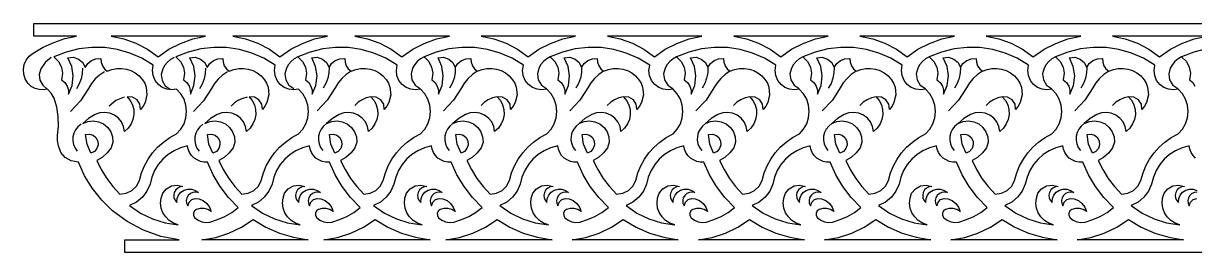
# Model space of a CAD drawing. Extents: x 0.75 to 7.48, y 8.3 to 8.96.
# Drawn here: x 0.745 to 4.077, y 8.305 to 8.958 of the extents above; entities that cross this region are included whole.
import ezdxf

# ---------------------------------------------------------------- set-up
doc = ezdxf.new("R2010")
doc.units = 0
doc.header["$MEASUREMENT"] = 0
doc.layers.get('0').update_dxf_attribs({"linetype": 'CONTINUOUS'})

msp = doc.modelspace()

# ---------------------------------------------------------------- linework, layer by layer
for points in [[(7.4831, 8.305), (1.0332, 8.305), (1.0332, 8.3413), (1.1879, 8.3413), (1.1361, 8.3512), (1.0868, 8.3685), (1.0406, 8.3931), (0.9984, 8.4243), (0.9678, 8.4544), (0.9412, 8.4877), (0.919, 8.5241), (0.9013, 8.563), (0.8812, 8.5659), (0.864, 8.5754), (0.8513, 8.5903), (0.8447, 8.6094), (0.8418, 8.6238), (0.8419, 8.6385), (0.8446, 8.6655), (0.844, 8.6925), (0.84, 8.7192), (0.8328, 8.7453), (0.8243, 8.7588), (0.8136, 8.7705), (0.8017, 8.769), (0.7898, 8.7698), (0.7783, 8.7728), (0.7675, 8.7781), (0.7575, 8.7879), (0.7502, 8.7997), (0.746, 8.8128), (0.7451, 8.8267), (0.7476, 8.8405), (0.7532, 8.8531), (0.7618, 8.864), (0.7729, 8.8727), (0.8015, 8.8898), (0.8317, 8.9037), (0.8632, 8.9143), (0.8957, 8.9215), (0.7743, 8.9215), (0.7743, 8.9578), (7.2242, 8.9578)], [(4.1113, 8.8851), (4.0752, 8.8761), (4.0402, 8.8622), (4.0535, 8.8494), (4.0619, 8.8334), (4.065, 8.8157), (4.0622, 8.7975), (4.0715, 8.7895), (4.078, 8.7794)], [(0.8236, 8.8606), (0.8069, 8.8466), (0.7944, 8.8288), (0.7902, 8.8124), (0.7922, 8.7961), (0.7999, 8.7816), (0.8129, 8.7705)], [(0.9127, 8.8307), (0.9121, 8.8151), (0.9091, 8.7998), (0.9037, 8.7852), (0.896, 8.7716)], [(1.1736, 8.8605), (1.1635, 8.8548), (1.1546, 8.8475), (1.1472, 8.8388), (1.1413, 8.8288), (1.1368, 8.8121), (1.1394, 8.7949), (1.1486, 8.7802), (1.1629, 8.7704)], [(1.2627, 8.8306), (1.2621, 8.8149), (1.2591, 8.7997), (1.2537, 8.7851), (1.246, 8.7715)], [(1.5254, 8.8622), (1.5153, 8.8565), (1.5065, 8.8492), (1.499, 8.8405), (1.4932, 8.8305), (1.4887, 8.8138), (1.4913, 8.7966), (1.5005, 8.7819), (1.5148, 8.7721)], [(1.6145, 8.8322), (1.614, 8.8166), (1.611, 8.8014), (1.6056, 8.7868), (1.5979, 8.7732)], [(1.8847, 8.8622), (1.8746, 8.8565), (1.8657, 8.8492), (1.8583, 8.8405), (1.8524, 8.8305), (1.8479, 8.8138), (1.8505, 8.7966), (1.8597, 8.7819), (1.8741, 8.7721)], [(1.9738, 8.8322), (1.9733, 8.8166), (1.9702, 8.8014), (1.9648, 8.7868), (1.9571, 8.7732)], [(2.2439, 8.8622), (2.2338, 8.8565), (2.225, 8.8492), (2.2175, 8.8405), (2.2117, 8.8305), (2.2072, 8.8138), (2.2098, 8.7966), (2.219, 8.7819), (2.2333, 8.7721)], [(2.3331, 8.8322), (2.3325, 8.8166), (2.3295, 8.8014), (2.3241, 8.7868), (2.3164, 8.7732)], [(2.6032, 8.8622), (2.5931, 8.8565), (2.5842, 8.8492), (2.5768, 8.8405), (2.5709, 8.8305), (2.5664, 8.8138), (2.569, 8.7966), (2.5782, 8.7819), (2.5926, 8.7721)], [(2.6923, 8.8322), (2.6918, 8.8166), (2.6887, 8.8014), (2.6833, 8.7868), (2.6756, 8.7732)], [(2.9625, 8.8622), (2.9524, 8.8565), (2.9435, 8.8492), (2.936, 8.8405), (2.9302, 8.8305), (2.9257, 8.8138), (2.9283, 8.7966), (2.9375, 8.7819), (2.9518, 8.7721)], [(3.0516, 8.8322), (3.051, 8.8166), (3.048, 8.8014), (3.0426, 8.7868), (3.0349, 8.7732)], [(3.3217, 8.8622), (3.3116, 8.8565), (3.3027, 8.8492), (3.2953, 8.8405), (3.2894, 8.8305), (3.2849, 8.8138), (3.2875, 8.7966), (3.2967, 8.7819), (3.3111, 8.7721)], [(3.4108, 8.8322), (3.4103, 8.8166), (3.4072, 8.8014), (3.4018, 8.7868), (3.3941, 8.7732)], [(3.681, 8.8622), (3.6709, 8.8565), (3.662, 8.8492), (3.6545, 8.8405), (3.6487, 8.8305), (3.6442, 8.8138), (3.6468, 8.7966), (3.656, 8.7819), (3.6703, 8.7721)], [(3.7701, 8.8322), (3.7695, 8.8166), (3.7665, 8.8014), (3.7611, 8.7868), (3.7534, 8.7732)], [(4.0402, 8.8622), (4.0301, 8.8565), (4.0212, 8.8492), (4.0138, 8.8405), (4.0079, 8.8305), (4.0034, 8.8138), (4.006, 8.7966), (4.0152, 8.7819), (4.0296, 8.7721)], [(0.9753, 8.8199), (0.9615, 8.8106), (0.9492, 8.7995), (0.9387, 8.7867), (0.9301, 8.7726), (0.9075, 8.7373), (0.8787, 8.7069)], [(1.3253, 8.8198), (1.3115, 8.8105), (1.2993, 8.7994), (1.2887, 8.7866), (1.2801, 8.7725), (1.2575, 8.7372), (1.2287, 8.7068)], [(1.6772, 8.8214), (1.6634, 8.8122), (1.6511, 8.801), (1.6406, 8.7883), (1.6319, 8.7741), (1.6094, 8.7389), (1.5806, 8.7085)], [(2.0364, 8.8214), (2.0226, 8.8122), (2.0104, 8.801), (1.9998, 8.7883), (1.9912, 8.7741), (1.9686, 8.7389), (1.9398, 8.7085)], [(2.3957, 8.8214), (2.3819, 8.8122), (2.3696, 8.801), (2.3591, 8.7883), (2.3504, 8.7741), (2.3279, 8.7389), (2.2991, 8.7085)], [(2.755, 8.8214), (2.7411, 8.8122), (2.7289, 8.801), (2.7183, 8.7883), (2.7097, 8.7741), (2.6871, 8.7389), (2.6583, 8.7085)], [(3.1142, 8.8214), (3.1004, 8.8122), (3.0881, 8.801), (3.0776, 8.7883), (3.069, 8.7741), (3.0464, 8.7389), (3.0176, 8.7085)], [(3.4735, 8.8214), (3.4596, 8.8122), (3.4474, 8.801), (3.4368, 8.7883), (3.4282, 8.7741), (3.4057, 8.7389), (3.3769, 8.7085)], [(3.8327, 8.8214), (3.8189, 8.8122), (3.8066, 8.801), (3.7961, 8.7883), (3.7875, 8.7741), (3.7649, 8.7389), (3.7361, 8.7085)], [(1.0319, 8.7474), (1.0084, 8.738), (0.9889, 8.722)], [(1.3819, 8.7473), (1.3688, 8.7442), (1.3565, 8.7388), (1.3454, 8.7314), (1.3358, 8.722)], [(1.7338, 8.749), (1.7206, 8.7458), (1.7084, 8.7405), (1.6973, 8.7331), (1.6876, 8.7237)], [(2.093, 8.749), (2.0799, 8.7458), (2.0677, 8.7405), (2.0565, 8.7331), (2.0469, 8.7237)], [(2.4523, 8.749), (2.4392, 8.7458), (2.4269, 8.7405), (2.4158, 8.7331), (2.4061, 8.7237)], [(2.8115, 8.749), (2.7984, 8.7458), (2.7862, 8.7405), (2.7751, 8.7331), (2.7654, 8.7237)], [(3.1708, 8.749), (3.1577, 8.7458), (3.1454, 8.7405), (3.1343, 8.7331), (3.1246, 8.7237)], [(3.53, 8.749), (3.5169, 8.7458), (3.5047, 8.7405), (3.4936, 8.7331), (3.4839, 8.7237)], [(3.8893, 8.749), (3.8762, 8.7458), (3.8639, 8.7405), (3.8528, 8.7331), (3.8431, 8.7237)], [(0.9089, 8.6706), (0.9002, 8.6636), (0.8934, 8.6551), (0.8885, 8.6452), (0.8858, 8.6345), (0.8855, 8.6235), (0.8875, 8.6127), (0.8918, 8.6027), (0.8983, 8.5937)], [(1.2558, 8.6706), (1.2471, 8.6636), (1.2402, 8.6551), (1.2354, 8.6452), (1.2327, 8.6345), (1.2324, 8.6235), (1.2344, 8.6127), (1.2387, 8.6027), (1.2452, 8.5937)], [(1.6076, 8.6723), (1.599, 8.6653), (1.5921, 8.6567), (1.5872, 8.6469), (1.5845, 8.6362), (1.5842, 8.6251), (1.5863, 8.6144), (1.5906, 8.6044), (1.597, 8.5954)], [(1.9669, 8.6723), (1.9582, 8.6653), (1.9514, 8.6567), (1.9465, 8.6469), (1.9438, 8.6362), (1.9435, 8.6251), (1.9455, 8.6144), (1.9498, 8.6044), (1.9563, 8.5954)], [(2.3261, 8.6723), (2.3175, 8.6653), (2.3106, 8.6567), (2.3057, 8.6469), (2.303, 8.6362), (2.3027, 8.6251), (2.3048, 8.6144), (2.3091, 8.6044), (2.3155, 8.5954)], [(2.6854, 8.6723), (2.6767, 8.6653), (2.6699, 8.6567), (2.665, 8.6469), (2.6623, 8.6362), (2.662, 8.6251), (2.664, 8.6144), (2.6683, 8.6044), (2.6748, 8.5954)], [(3.0446, 8.6723), (3.036, 8.6653), (3.0291, 8.6567), (3.0242, 8.6469), (3.0215, 8.6362), (3.0212, 8.6251), (3.0233, 8.6144), (3.0276, 8.6044), (3.034, 8.5954)], [(3.4039, 8.6723), (3.3952, 8.6653), (3.3884, 8.6567), (3.3835, 8.6469), (3.3808, 8.6362), (3.3805, 8.6251), (3.3825, 8.6144), (3.3868, 8.6044), (3.3933, 8.5954)], [(3.7632, 8.6723), (3.7545, 8.6653), (3.7476, 8.6567), (3.7427, 8.6469), (3.7401, 8.6362), (3.7397, 8.6251), (3.7418, 8.6144), (3.7461, 8.6044), (3.7525, 8.5954)], [(4.0798, 8.5744), (4.0726, 8.5816), (4.067, 8.5901), (4.0632, 8.5994), (4.0613, 8.6094), (4.0413, 8.6038), (4.0228, 8.5953), (4.0058, 8.5843), (3.9908, 8.5711), (3.978, 8.5558), (3.9675, 8.5386), (3.9597, 8.5199), (3.9547, 8.4999), (3.9459, 8.4798), (3.9328, 8.4625), (3.9161, 8.4487), (3.8964, 8.4389), (3.9276, 8.4176), (3.9615, 8.4012), (3.9975, 8.3899), (4.0349, 8.3839), (4.0213, 8.3888), (4.0092, 8.3964), (3.9991, 8.4064), (3.9913, 8.4185), (3.9864, 8.432), (3.9847, 8.446), (3.986, 8.4602), (3.9904, 8.4738), (4.001, 8.487), (4.0154, 8.4951), (4.0316, 8.4974), (4.0482, 8.4934), (4.0402, 8.4922), (4.0332, 8.4887), (4.0275, 8.4834), (4.0236, 8.4764), (4.0219, 8.4687), (4.0226, 8.461), (4.0256, 8.4539), (4.0308, 8.4478), (4.0318, 8.4586), (4.0358, 8.4684), (4.0426, 8.4767), (4.0517, 8.4826), (4.0623, 8.4856), (4.073, 8.4854), (4.0833, 8.482)], [(4.0844, 8.4773), (4.0766, 8.4764), (4.0694, 8.4732), (4.0634, 8.4679), (4.0594, 8.461), (4.0578, 8.4534), (4.0585, 8.4458), (4.0618, 8.4385), (4.0655, 8.4484), (4.073, 8.4558), (4.083, 8.4594)]]:
    msp.add_lwpolyline(points)
for points in [[(1.2631, 8.9215), (0.9943, 8.9215), (1.0304, 8.9136), (1.0651, 8.9011), (1.0978, 8.8842), (1.1281, 8.863), (1.1588, 8.884), (1.1918, 8.9008), (1.2267, 8.9134)], [(1.6099, 8.9215), (1.3411, 8.9215), (1.3773, 8.9136), (1.412, 8.9011), (1.4447, 8.8842), (1.475, 8.863), (1.5057, 8.884), (1.5387, 8.9008), (1.5736, 8.9134)], [(1.9568, 8.9215), (1.688, 8.9215), (1.7242, 8.9136), (1.7588, 8.9011), (1.7916, 8.8842), (1.8219, 8.863), (1.8526, 8.884), (1.8856, 8.9008), (1.9205, 8.9134)], [(2.3161, 8.9215), (2.0473, 8.9215), (2.0834, 8.9136), (2.1181, 8.9011), (2.1508, 8.8842), (2.1811, 8.863), (2.2118, 8.884), (2.2448, 8.9008), (2.2797, 8.9134)], [(2.6753, 8.9215), (2.4065, 8.9215), (2.4427, 8.9136), (2.4774, 8.9011), (2.5101, 8.8842), (2.5404, 8.863), (2.5711, 8.884), (2.6041, 8.9008), (2.639, 8.9134)], [(3.0346, 8.9215), (2.7658, 8.9215), (2.8019, 8.9136), (2.8366, 8.9011), (2.8693, 8.8842), (2.8996, 8.863), (2.9303, 8.884), (2.9633, 8.9008), (2.9982, 8.9134)], [(3.3938, 8.9215), (3.125, 8.9215), (3.1612, 8.9136), (3.1959, 8.9011), (3.2286, 8.8842), (3.2589, 8.863), (3.2896, 8.884), (3.3226, 8.9008), (3.3575, 8.9134)], [(3.7531, 8.9215), (3.4843, 8.9215), (3.5204, 8.9136), (3.5551, 8.9011), (3.5878, 8.8842), (3.6181, 8.863), (3.6488, 8.884), (3.6818, 8.9008), (3.7167, 8.9134)], [(4.1123, 8.9215), (3.8435, 8.9215), (3.8797, 8.9136), (3.9144, 8.9011), (3.9471, 8.8842), (3.9774, 8.863), (4.0081, 8.884), (4.0411, 8.9008), (4.076, 8.9134)], [(1.1809, 8.7705), (1.167, 8.7684), (1.1532, 8.77), (1.1402, 8.7751), (1.1289, 8.7834), (1.1197, 8.7954), (1.1141, 8.8092), (1.1123, 8.824), (1.1144, 8.8389), (1.0822, 8.8584), (1.0481, 8.8732), (1.0126, 8.8833), (0.9762, 8.8887), (0.9395, 8.8893), (0.9028, 8.8851), (0.8667, 8.8761), (0.8317, 8.8622), (0.845, 8.8494), (0.8534, 8.8334), (0.8564, 8.8157), (0.8537, 8.7975), (0.863, 8.7895), (0.8695, 8.7794), (0.873, 8.768), (0.8731, 8.7558), (0.8835, 8.7812), (0.8866, 8.8081), (0.8827, 8.8348), (0.8716, 8.86), (0.8872, 8.8612), (0.902, 8.8563), (0.9139, 8.8462), (0.9208, 8.8322), (0.9281, 8.844), (0.9387, 8.8525), (0.9514, 8.8571), (0.9653, 8.8574), (0.9663, 8.8469), (0.9697, 8.8371), (0.9755, 8.8285), (0.9835, 8.8214), (0.9968, 8.8267), (1.0106, 8.8294), (1.0244, 8.8297), (1.038, 8.8276), (1.0511, 8.8233), (1.0633, 8.8168), (1.0743, 8.8082), (1.0838, 8.7975), (1.09, 8.7874), (1.0942, 8.7766), (1.0965, 8.7541), (1.091, 8.7322), (1.0854, 8.7221), (1.0779, 8.7129), (1.0764, 8.7279), (1.0682, 8.7405), (1.0551, 8.7481), (1.04, 8.749), (1.049, 8.738), (1.0553, 8.7256), (1.0588, 8.7121), (1.0593, 8.698), (1.0567, 8.6842), (1.0512, 8.6713), (1.0432, 8.6598), (1.0327, 8.6503), (1.0301, 8.6642), (1.0242, 8.677), (1.0154, 8.6879), (1.004, 8.6965), (0.9908, 8.702), (0.9769, 8.7042), (0.9629, 8.7029), (0.9494, 8.6983), (0.9305, 8.6868), (0.9139, 8.6723), (0.9283, 8.6781), (0.9435, 8.6799), (0.9586, 8.6776), (0.9728, 8.6713), (0.9848, 8.6614), (0.9935, 8.6489), (0.9985, 8.6346), (0.9996, 8.6192), (0.9945, 8.6035), (0.9834, 8.5887), (0.9689, 8.5763), (0.9538, 8.5675), (0.9667, 8.5412), (0.9821, 8.5163), (0.9998, 8.4929), (1.0197, 8.4713), (1.0378, 8.474), (1.0538, 8.4821), (1.0666, 8.4945), (1.075, 8.5107), (1.0809, 8.5321), (1.0892, 8.5524), (1.0997, 8.5715), (1.1124, 8.5892), (1.1269, 8.6054), (1.1433, 8.6199), (1.1614, 8.6325), (1.181, 8.6431), (1.193, 8.6566), (1.2019, 8.672), (1.2074, 8.689), (1.2092, 8.7069), (1.2074, 8.7247), (1.2019, 8.7416), (1.193, 8.7571)], [(1.5278, 8.7705), (1.5138, 8.7684), (1.5, 8.77), (1.4871, 8.7751), (1.4758, 8.7834), (1.4666, 8.7954), (1.461, 8.8092), (1.4592, 8.824), (1.4613, 8.8389), (1.4291, 8.8584), (1.395, 8.8732), (1.3595, 8.8833), (1.3231, 8.8887), (1.2864, 8.8893), (1.2497, 8.8851), (1.2136, 8.8761), (1.1786, 8.8622), (1.1919, 8.8494), (1.2003, 8.8334), (1.2033, 8.8157), (1.2006, 8.7975), (1.2098, 8.7895), (1.2164, 8.7794), (1.2198, 8.768), (1.22, 8.7558), (1.2303, 8.7812), (1.2335, 8.8081), (1.2296, 8.8348), (1.2185, 8.86), (1.234, 8.8612), (1.2489, 8.8563), (1.2607, 8.8462), (1.2677, 8.8322), (1.275, 8.844), (1.2855, 8.8525), (1.2983, 8.8571), (1.3122, 8.8574), (1.3131, 8.8469), (1.3166, 8.8371), (1.3224, 8.8285), (1.3303, 8.8214), (1.3437, 8.8267), (1.3575, 8.8294), (1.3713, 8.8297), (1.3849, 8.8276), (1.398, 8.8233), (1.4102, 8.8168), (1.4212, 8.8082), (1.4307, 8.7975), (1.4369, 8.7874), (1.441, 8.7766), (1.4434, 8.7541), (1.4379, 8.7322), (1.4323, 8.7221), (1.4248, 8.7129), (1.4232, 8.7279), (1.415, 8.7405), (1.402, 8.7481), (1.3869, 8.749), (1.3958, 8.738), (1.4021, 8.7256), (1.4056, 8.7121), (1.4061, 8.698), (1.4036, 8.6842), (1.3981, 8.6713), (1.39, 8.6598), (1.3796, 8.6503), (1.3769, 8.6642), (1.3711, 8.677), (1.3622, 8.6879), (1.3508, 8.6965), (1.3377, 8.702), (1.3238, 8.7042), (1.3098, 8.7029), (1.2963, 8.6983), (1.2774, 8.6868), (1.2608, 8.6723), (1.2752, 8.6781), (1.2904, 8.6799), (1.3055, 8.6776), (1.3197, 8.6713), (1.3316, 8.6614), (1.3403, 8.6489), (1.3454, 8.6346), (1.3464, 8.6192), (1.3414, 8.6035), (1.3303, 8.5887), (1.3158, 8.5763), (1.3007, 8.5675), (1.3136, 8.5412), (1.329, 8.5163), (1.3467, 8.4929), (1.3666, 8.4713), (1.3847, 8.474), (1.4007, 8.4821), (1.4134, 8.4945), (1.4218, 8.5107), (1.4278, 8.5321), (1.4361, 8.5524), (1.4466, 8.5715), (1.4592, 8.5892), (1.4738, 8.6054), (1.4902, 8.6199), (1.5083, 8.6325), (1.5279, 8.6431), (1.5399, 8.6566), (1.5488, 8.672), (1.5542, 8.689), (1.5561, 8.7069), (1.5542, 8.7247), (1.5487, 8.7416), (1.5398, 8.7571)], [(1.8747, 8.7705), (1.8607, 8.7684), (1.8469, 8.77), (1.834, 8.7751), (1.8226, 8.7834), (1.8134, 8.7954), (1.8078, 8.8092), (1.806, 8.824), (1.8082, 8.8389), (1.7759, 8.8584), (1.7418, 8.8732), (1.7063, 8.8833), (1.67, 8.8887), (1.6332, 8.8893), (1.5966, 8.8851), (1.5605, 8.8761), (1.5254, 8.8622), (1.5387, 8.8494), (1.5471, 8.8334), (1.5502, 8.8157), (1.5474, 8.7975), (1.5567, 8.7895), (1.5632, 8.7794), (1.5667, 8.768), (1.5668, 8.7558), (1.5772, 8.7812), (1.5804, 8.8081), (1.5764, 8.8348), (1.5653, 8.86), (1.5809, 8.8612), (1.5958, 8.8563), (1.6076, 8.8462), (1.6145, 8.8322), (1.6219, 8.844), (1.6324, 8.8525), (1.6451, 8.8571), (1.6591, 8.8574), (1.66, 8.8469), (1.6635, 8.8371), (1.6693, 8.8285), (1.6772, 8.8214), (1.6906, 8.8267), (1.7043, 8.8294), (1.7182, 8.8297), (1.7318, 8.8276), (1.7448, 8.8233), (1.757, 8.8168), (1.768, 8.8082), (1.7776, 8.7975), (1.7837, 8.7874), (1.7879, 8.7766), (1.7902, 8.7541), (1.7848, 8.7322), (1.7792, 8.7221), (1.7717, 8.7129), (1.7701, 8.7279), (1.7619, 8.7405), (1.7489, 8.7481), (1.7338, 8.749), (1.7427, 8.738), (1.749, 8.7256), (1.7525, 8.7121), (1.753, 8.698), (1.7504, 8.6842), (1.745, 8.6713), (1.7369, 8.6598), (1.7264, 8.6503), (1.7238, 8.6642), (1.7179, 8.677), (1.7091, 8.6879), (1.6977, 8.6965), (1.6845, 8.702), (1.6707, 8.7042), (1.6567, 8.7029), (1.6432, 8.6983), (1.6242, 8.6868), (1.6076, 8.6723), (1.622, 8.6781), (1.6372, 8.6799), (1.6523, 8.6776), (1.6665, 8.6713), (1.6785, 8.6614), (1.6872, 8.6489), (1.6923, 8.6346), (1.6933, 8.6192), (1.6883, 8.6035), (1.6771, 8.5887), (1.6627, 8.5763), (1.6476, 8.5675), (1.6605, 8.5412), (1.6758, 8.5163), (1.6935, 8.4929), (1.7134, 8.4713), (1.7316, 8.474), (1.7476, 8.4821), (1.7603, 8.4945), (1.7687, 8.5107), (1.7747, 8.5321), (1.783, 8.5524), (1.7935, 8.5715), (1.8061, 8.5892), (1.8207, 8.6054), (1.8371, 8.6199), (1.8551, 8.6325), (1.8747, 8.6431), (1.8867, 8.6566), (1.8956, 8.672), (1.9011, 8.689), (1.903, 8.7069), (1.9011, 8.7247), (1.8956, 8.7416), (1.8867, 8.7571)], [(2.2339, 8.7705), (2.22, 8.7684), (2.2062, 8.77), (2.1932, 8.7751), (2.1819, 8.7834), (2.1727, 8.7954), (2.1671, 8.8092), (2.1653, 8.824), (2.1674, 8.8389), (2.1352, 8.8584), (2.1011, 8.8732), (2.0656, 8.8833), (2.0292, 8.8887), (1.9925, 8.8893), (1.9558, 8.8851), (1.9197, 8.8761), (1.8847, 8.8622), (1.898, 8.8494), (1.9064, 8.8334), (1.9094, 8.8157), (1.9067, 8.7975), (1.916, 8.7895), (1.9225, 8.7794), (1.926, 8.768), (1.9261, 8.7558), (1.9364, 8.7812), (1.9396, 8.8081), (1.9357, 8.8348), (1.9246, 8.86), (1.9402, 8.8612), (1.955, 8.8563), (1.9668, 8.8462), (1.9738, 8.8322), (1.9811, 8.844), (1.9917, 8.8525), (2.0044, 8.8571), (2.0183, 8.8574), (2.0193, 8.8469), (2.0227, 8.8371), (2.0285, 8.8285), (2.0364, 8.8214), (2.0498, 8.8267), (2.0636, 8.8294), (2.0774, 8.8297), (2.091, 8.8276), (2.1041, 8.8233), (2.1163, 8.8168), (2.1273, 8.8082), (2.1368, 8.7975), (2.143, 8.7874), (2.1471, 8.7766), (2.1495, 8.7541), (2.144, 8.7322), (2.1384, 8.7221), (2.1309, 8.7129), (2.1294, 8.7279), (2.1212, 8.7405), (2.1081, 8.7481), (2.093, 8.749), (2.102, 8.738), (2.1083, 8.7256), (2.1118, 8.7121), (2.1123, 8.698), (2.1097, 8.6842), (2.1042, 8.6713), (2.0962, 8.6598), (2.0857, 8.6503), (2.0831, 8.6642), (2.0772, 8.677), (2.0684, 8.6879), (2.057, 8.6965), (2.0438, 8.702), (2.0299, 8.7042), (2.0159, 8.7029), (2.0024, 8.6983), (1.9835, 8.6868), (1.9669, 8.6723), (1.9813, 8.6781), (1.9965, 8.6799), (2.0116, 8.6776), (2.0258, 8.6713), (2.0378, 8.6614), (2.0465, 8.6489), (2.0515, 8.6346), (2.0526, 8.6192), (2.0475, 8.6035), (2.0364, 8.5887), (2.0219, 8.5763), (2.0068, 8.5675), (2.0197, 8.5412), (2.0351, 8.5163), (2.0528, 8.4929), (2.0727, 8.4713), (2.0908, 8.474), (2.1068, 8.4821), (2.1196, 8.4945), (2.128, 8.5107), (2.1339, 8.5321), (2.1422, 8.5524), (2.1527, 8.5715), (2.1654, 8.5892), (2.1799, 8.6054), (2.1963, 8.6199), (2.2144, 8.6325), (2.234, 8.6431), (2.246, 8.6566), (2.2549, 8.672), (2.2604, 8.689), (2.2622, 8.7069), (2.2603, 8.7247), (2.2548, 8.7416), (2.246, 8.7571)], [(2.5932, 8.7705), (2.5792, 8.7684), (2.5654, 8.77), (2.5525, 8.7751), (2.5411, 8.7834), (2.5319, 8.7954), (2.5263, 8.8092), (2.5245, 8.824), (2.5267, 8.8389), (2.4944, 8.8584), (2.4603, 8.8732), (2.4248, 8.8833), (2.3885, 8.8887), (2.3517, 8.8893), (2.3151, 8.8851), (2.279, 8.8761), (2.2439, 8.8622), (2.2572, 8.8494), (2.2656, 8.8334), (2.2687, 8.8157), (2.2659, 8.7975), (2.2752, 8.7895), (2.2817, 8.7794), (2.2852, 8.768), (2.2853, 8.7558), (2.2957, 8.7812), (2.2989, 8.8081), (2.2949, 8.8348), (2.2838, 8.86), (2.2994, 8.8612), (2.3143, 8.8563), (2.3261, 8.8462), (2.3331, 8.8322), (2.3404, 8.844), (2.3509, 8.8525), (2.3637, 8.8571), (2.3776, 8.8574), (2.3785, 8.8469), (2.382, 8.8371), (2.3878, 8.8285), (2.3957, 8.8214), (2.4091, 8.8267), (2.4228, 8.8294), (2.4367, 8.8297), (2.4503, 8.8276), (2.4633, 8.8233), (2.4755, 8.8168), (2.4866, 8.8082), (2.4961, 8.7975), (2.5022, 8.7874), (2.5064, 8.7766), (2.5088, 8.7541), (2.5033, 8.7322), (2.4977, 8.7221), (2.4902, 8.7129), (2.4886, 8.7279), (2.4804, 8.7405), (2.4674, 8.7481), (2.4523, 8.749), (2.4612, 8.738), (2.4675, 8.7256), (2.471, 8.7121), (2.4715, 8.698), (2.4689, 8.6842), (2.4635, 8.6713), (2.4554, 8.6598), (2.4449, 8.6503), (2.4423, 8.6642), (2.4364, 8.677), (2.4276, 8.6879), (2.4162, 8.6965), (2.4031, 8.702), (2.3892, 8.7042), (2.3752, 8.7029), (2.3617, 8.6983), (2.3427, 8.6868), (2.3261, 8.6723), (2.3405, 8.6781), (2.3557, 8.6799), (2.3709, 8.6776), (2.3851, 8.6713), (2.397, 8.6614), (2.4057, 8.6489), (2.4108, 8.6346), (2.4118, 8.6192), (2.4068, 8.6035), (2.3956, 8.5887), (2.3812, 8.5763), (2.3661, 8.5675), (2.379, 8.5412), (2.3943, 8.5163), (2.412, 8.4929), (2.432, 8.4713), (2.4501, 8.474), (2.4661, 8.4821), (2.4788, 8.4945), (2.4872, 8.5107), (2.4932, 8.5321), (2.5015, 8.5524), (2.512, 8.5715), (2.5246, 8.5892), (2.5392, 8.6054), (2.5556, 8.6199), (2.5736, 8.6325), (2.5932, 8.6431), (2.6053, 8.6566), (2.6141, 8.672), (2.6196, 8.689), (2.6215, 8.7069), (2.6196, 8.7247), (2.6141, 8.7416), (2.6052, 8.7571)], [(2.9524, 8.7705), (2.9385, 8.7684), (2.9247, 8.77), (2.9117, 8.7751), (2.9004, 8.7834), (2.8912, 8.7954), (2.8856, 8.8092), (2.8838, 8.824), (2.8859, 8.8389), (2.8537, 8.8584), (2.8196, 8.8732), (2.7841, 8.8833), (2.7477, 8.8887), (2.711, 8.8893), (2.6743, 8.8851), (2.6382, 8.8761), (2.6032, 8.8622), (2.6165, 8.8494), (2.6249, 8.8334), (2.6279, 8.8157), (2.6252, 8.7975), (2.6345, 8.7895), (2.641, 8.7794), (2.6445, 8.768), (2.6446, 8.7558), (2.6549, 8.7812), (2.6581, 8.8081), (2.6542, 8.8348), (2.6431, 8.86), (2.6587, 8.8612), (2.6735, 8.8563), (2.6854, 8.8462), (2.6923, 8.8322), (2.6996, 8.844), (2.7102, 8.8525), (2.7229, 8.8571), (2.7368, 8.8574), (2.7378, 8.8469), (2.7412, 8.8371), (2.747, 8.8285), (2.755, 8.8214), (2.7683, 8.8267), (2.7821, 8.8294), (2.7959, 8.8297), (2.8095, 8.8276), (2.8226, 8.8233), (2.8348, 8.8168), (2.8458, 8.8082), (2.8553, 8.7975), (2.8615, 8.7874), (2.8657, 8.7766), (2.868, 8.7541), (2.8625, 8.7322), (2.8569, 8.7221), (2.8494, 8.7129), (2.8479, 8.7279), (2.8397, 8.7405), (2.8266, 8.7481), (2.8115, 8.749), (2.8205, 8.738), (2.8268, 8.7256), (2.8303, 8.7121), (2.8308, 8.698), (2.8282, 8.6842), (2.8227, 8.6713), (2.8147, 8.6598), (2.8042, 8.6503), (2.8016, 8.6642), (2.7957, 8.677), (2.7869, 8.6879), (2.7755, 8.6965), (2.7623, 8.702), (2.7484, 8.7042), (2.7344, 8.7029), (2.7209, 8.6983), (2.702, 8.6868), (2.6854, 8.6723), (2.6998, 8.6781), (2.715, 8.6799), (2.7301, 8.6776), (2.7443, 8.6713), (2.7563, 8.6614), (2.765, 8.6489), (2.77, 8.6346), (2.7711, 8.6192), (2.766, 8.6035), (2.7549, 8.5887), (2.7404, 8.5763), (2.7253, 8.5675), (2.7382, 8.5412), (2.7536, 8.5163), (2.7713, 8.4929), (2.7912, 8.4713), (2.8093, 8.474), (2.8253, 8.4821), (2.8381, 8.4945), (2.8465, 8.5107), (2.8524, 8.5321), (2.8607, 8.5524), (2.8712, 8.5715), (2.8839, 8.5892), (2.8984, 8.6054), (2.9148, 8.6199), (2.9329, 8.6325), (2.9525, 8.6431), (2.9645, 8.6566), (2.9734, 8.672), (2.9789, 8.689), (2.9807, 8.7069), (2.9788, 8.7247), (2.9734, 8.7416), (2.9645, 8.7571)], [(3.3117, 8.7705), (3.2977, 8.7684), (3.2839, 8.77), (3.271, 8.7751), (3.2596, 8.7834), (3.2505, 8.7954), (3.2449, 8.8092), (3.243, 8.824), (3.2452, 8.8389), (3.2129, 8.8584), (3.1788, 8.8732), (3.1434, 8.8833), (3.107, 8.8887), (3.0702, 8.8893), (3.0336, 8.8851), (2.9975, 8.8761), (2.9625, 8.8622), (2.9757, 8.8494), (2.9841, 8.8334), (2.9872, 8.8157), (2.9844, 8.7975), (2.9937, 8.7895), (3.0003, 8.7794), (3.0037, 8.768), (3.0038, 8.7558), (3.0142, 8.7812), (3.0174, 8.8081), (3.0134, 8.8348), (3.0023, 8.86), (3.0179, 8.8612), (3.0328, 8.8563), (3.0446, 8.8462), (3.0516, 8.8322), (3.0589, 8.844), (3.0694, 8.8525), (3.0822, 8.8571), (3.0961, 8.8574), (3.097, 8.8469), (3.1005, 8.8371), (3.1063, 8.8285), (3.1142, 8.8214), (3.1276, 8.8267), (3.1413, 8.8294), (3.1552, 8.8297), (3.1688, 8.8276), (3.1819, 8.8233), (3.194, 8.8168), (3.2051, 8.8082), (3.2146, 8.7975), (3.2207, 8.7874), (3.2249, 8.7766), (3.2273, 8.7541), (3.2218, 8.7322), (3.2162, 8.7221), (3.2087, 8.7129), (3.2071, 8.7279), (3.1989, 8.7405), (3.1859, 8.7481), (3.1708, 8.749), (3.1797, 8.738), (3.186, 8.7256), (3.1895, 8.7121), (3.19, 8.698), (3.1875, 8.6842), (3.182, 8.6713), (3.1739, 8.6598), (3.1635, 8.6503), (3.1608, 8.6642), (3.1549, 8.677), (3.1461, 8.6879), (3.1347, 8.6965), (3.1216, 8.702), (3.1077, 8.7042), (3.0937, 8.7029), (3.0802, 8.6983), (3.0613, 8.6868), (3.0446, 8.6723), (3.0591, 8.6781), (3.0742, 8.6799), (3.0894, 8.6776), (3.1036, 8.6713), (3.1155, 8.6614), (3.1242, 8.6489), (3.1293, 8.6346), (3.1303, 8.6192), (3.1253, 8.6035), (3.1141, 8.5887), (3.0997, 8.5763), (3.0846, 8.5675), (3.0975, 8.5412), (3.1128, 8.5163), (3.1305, 8.4929), (3.1505, 8.4713), (3.1686, 8.474), (3.1846, 8.4821), (3.1973, 8.4945), (3.2057, 8.5107), (3.2117, 8.5321), (3.22, 8.5524), (3.2305, 8.5715), (3.2431, 8.5892), (3.2577, 8.6054), (3.2741, 8.6199), (3.2921, 8.6325), (3.3117, 8.6431), (3.3238, 8.6566), (3.3326, 8.672), (3.3381, 8.689), (3.34, 8.7069), (3.3381, 8.7247), (3.3326, 8.7416), (3.3237, 8.7571)], [(3.6709, 8.7705), (3.657, 8.7684), (3.6432, 8.77), (3.6303, 8.7751), (3.6189, 8.7834), (3.6097, 8.7954), (3.6041, 8.8092), (3.6023, 8.824), (3.6044, 8.8389), (3.5722, 8.8584), (3.5381, 8.8732), (3.5026, 8.8833), (3.4662, 8.8887), (3.4295, 8.8893), (3.3928, 8.8851), (3.3567, 8.8761), (3.3217, 8.8622), (3.335, 8.8494), (3.3434, 8.8334), (3.3464, 8.8157), (3.3437, 8.7975), (3.353, 8.7895), (3.3595, 8.7794), (3.363, 8.768), (3.3631, 8.7558), (3.3735, 8.7812), (3.3767, 8.8081), (3.3727, 8.8348), (3.3616, 8.86), (3.3772, 8.8612), (3.392, 8.8563), (3.4039, 8.8462), (3.4108, 8.8322), (3.4181, 8.844), (3.4287, 8.8525), (3.4414, 8.8571), (3.4554, 8.8574), (3.4563, 8.8469), (3.4597, 8.8371), (3.4656, 8.8285), (3.4735, 8.8214), (3.4868, 8.8267), (3.5006, 8.8294), (3.5144, 8.8297), (3.528, 8.8276), (3.5411, 8.8233), (3.5533, 8.8168), (3.5643, 8.8082), (3.5738, 8.7975), (3.58, 8.7874), (3.5842, 8.7766), (3.5865, 8.7541), (3.5811, 8.7322), (3.5754, 8.7221), (3.5679, 8.7129), (3.5664, 8.7279), (3.5582, 8.7405), (3.5451, 8.7481), (3.53, 8.749), (3.539, 8.738), (3.5453, 8.7256), (3.5488, 8.7121), (3.5493, 8.698), (3.5467, 8.6842), (3.5413, 8.6713), (3.5332, 8.6598), (3.5227, 8.6503), (3.5201, 8.6642), (3.5142, 8.677), (3.5054, 8.6879), (3.494, 8.6965), (3.4808, 8.702), (3.4669, 8.7042), (3.4529, 8.7029), (3.4394, 8.6983), (3.4205, 8.6868), (3.4039, 8.6723), (3.4183, 8.6781), (3.4335, 8.6799), (3.4486, 8.6776), (3.4628, 8.6713), (3.4748, 8.6614), (3.4835, 8.6489), (3.4885, 8.6346), (3.4896, 8.6192), (3.4845, 8.6035), (3.4734, 8.5887), (3.4589, 8.5763), (3.4438, 8.5675), (3.4567, 8.5412), (3.4721, 8.5163), (3.4898, 8.4929), (3.5097, 8.4713), (3.5279, 8.474), (3.5438, 8.4821), (3.5566, 8.4945), (3.565, 8.5107), (3.5709, 8.5321), (3.5792, 8.5524), (3.5898, 8.5715), (3.6024, 8.5892), (3.6169, 8.6054), (3.6333, 8.6199), (3.6514, 8.6325), (3.671, 8.6431), (3.683, 8.6566), (3.6919, 8.672), (3.6974, 8.689), (3.6992, 8.7069), (3.6974, 8.7247), (3.6919, 8.7416), (3.683, 8.7571)], [(4.0302, 8.7705), (4.0162, 8.7684), (4.0024, 8.77), (3.9895, 8.7751), (3.9781, 8.7834), (3.969, 8.7954), (3.9634, 8.8092), (3.9615, 8.824), (3.9637, 8.8389), (3.9314, 8.8584), (3.8973, 8.8732), (3.8619, 8.8833), (3.8255, 8.8887), (3.7887, 8.8893), (3.7521, 8.8851), (3.716, 8.8761), (3.681, 8.8622), (3.6943, 8.8494), (3.7026, 8.8334), (3.7057, 8.8157), (3.703, 8.7975), (3.7122, 8.7895), (3.7188, 8.7794), (3.7222, 8.768), (3.7223, 8.7558), (3.7327, 8.7812), (3.7359, 8.8081), (3.7319, 8.8348), (3.7209, 8.86), (3.7364, 8.8612), (3.7513, 8.8563), (3.7631, 8.8462), (3.7701, 8.8322), (3.7774, 8.844), (3.7879, 8.8525), (3.8007, 8.8571), (3.8146, 8.8574), (3.8155, 8.8469), (3.819, 8.8371), (3.8248, 8.8285), (3.8327, 8.8214), (3.8461, 8.8267), (3.8598, 8.8294), (3.8737, 8.8297), (3.8873, 8.8276), (3.9004, 8.8233), (3.9126, 8.8168), (3.9236, 8.8082), (3.9331, 8.7975), (3.9393, 8.7874), (3.9434, 8.7766), (3.9458, 8.7541), (3.9403, 8.7322), (3.9347, 8.7221), (3.9272, 8.7129), (3.9256, 8.7279), (3.9174, 8.7405), (3.9044, 8.7481), (3.8893, 8.749), (3.8982, 8.738), (3.9045, 8.7256), (3.908, 8.7121), (3.9085, 8.698), (3.906, 8.6842), (3.9005, 8.6713), (3.8924, 8.6598), (3.882, 8.6503), (3.8793, 8.6642), (3.8734, 8.677), (3.8646, 8.6879), (3.8532, 8.6965), (3.8401, 8.702), (3.8262, 8.7042), (3.8122, 8.7029), (3.7987, 8.6983), (3.7798, 8.6868), (3.7632, 8.6723), (3.7776, 8.6781), (3.7927, 8.6799), (3.8079, 8.6776), (3.8221, 8.6713), (3.834, 8.6614), (3.8427, 8.6489), (3.8478, 8.6346), (3.8488, 8.6192), (3.8438, 8.6035), (3.8327, 8.5887), (3.8182, 8.5763), (3.8031, 8.5675), (3.816, 8.5412), (3.8314, 8.5163), (3.849, 8.4929), (3.869, 8.4713), (3.8871, 8.474), (3.9031, 8.4821), (3.9158, 8.4945), (3.9242, 8.5107), (3.9302, 8.5321), (3.9385, 8.5524), (3.949, 8.5715), (3.9616, 8.5892), (3.9762, 8.6054), (3.9926, 8.6199), (4.0106, 8.6325), (4.0302, 8.6431), (4.0423, 8.6566), (4.0511, 8.672), (4.0566, 8.689), (4.0585, 8.7069), (4.0566, 8.7247), (4.0511, 8.7416), (4.0422, 8.7571)], [(0.9371, 8.5881), (0.926, 8.6139), (0.9221, 8.6417), (0.9332, 8.6425), (0.9433, 8.6392), (0.9515, 8.6324), (0.9566, 8.6226), (0.9574, 8.6116), (0.954, 8.6015), (0.947, 8.5933)], [(1.284, 8.5881), (1.2729, 8.6139), (1.269, 8.6417), (1.28, 8.6425), (1.2902, 8.6392), (1.2984, 8.6324), (1.3035, 8.6226), (1.3043, 8.6116), (1.3009, 8.6015), (1.2939, 8.5933)], [(1.6309, 8.5881), (1.6197, 8.6139), (1.6159, 8.6417), (1.6269, 8.6425), (1.6371, 8.6392), (1.6453, 8.6324), (1.6503, 8.6226), (1.6512, 8.6116), (1.6477, 8.6015), (1.6408, 8.5933)], [(1.9901, 8.5881), (1.979, 8.6139), (1.9751, 8.6417), (1.9862, 8.6425), (1.9963, 8.6392), (2.0045, 8.6324), (2.0096, 8.6226), (2.0104, 8.6116), (2.007, 8.6015), (2, 8.5933)], [(2.3494, 8.5881), (2.3382, 8.6139), (2.3344, 8.6417), (2.3454, 8.6425), (2.3556, 8.6392), (2.3638, 8.6324), (2.3688, 8.6226), (2.3697, 8.6116), (2.3662, 8.6015), (2.3593, 8.5933)], [(2.7086, 8.5881), (2.6975, 8.6139), (2.6936, 8.6417), (2.7047, 8.6425), (2.7148, 8.6392), (2.723, 8.6324), (2.7281, 8.6226), (2.7289, 8.6116), (2.7255, 8.6015), (2.7185, 8.5933)], [(3.0679, 8.5881), (3.0567, 8.6139), (3.0529, 8.6417), (3.0639, 8.6425), (3.0741, 8.6392), (3.0823, 8.6324), (3.0874, 8.6226), (3.0882, 8.6116), (3.0848, 8.6015), (3.0778, 8.5933)], [(3.4271, 8.5881), (3.416, 8.6139), (3.4121, 8.6417), (3.4232, 8.6425), (3.4333, 8.6392), (3.4415, 8.6324), (3.4466, 8.6226), (3.4474, 8.6116), (3.444, 8.6015), (3.437, 8.5933)], [(3.7864, 8.5881), (3.7752, 8.6139), (3.7714, 8.6417), (3.7824, 8.6425), (3.7926, 8.6392), (3.8008, 8.6324), (3.8059, 8.6226), (3.8067, 8.6116), (3.8033, 8.6015), (3.7963, 8.5933)], [(1.1856, 8.3839), (1.172, 8.3888), (1.16, 8.3964), (1.1498, 8.4064), (1.1421, 8.4185), (1.1372, 8.432), (1.1354, 8.446), (1.1367, 8.4602), (1.1412, 8.4738), (1.1518, 8.487), (1.1661, 8.4951), (1.1824, 8.4974), (1.1989, 8.4934), (1.191, 8.4922), (1.1839, 8.4887), (1.1782, 8.4834), (1.1743, 8.4764), (1.1727, 8.4687), (1.1734, 8.461), (1.1764, 8.4539), (1.1815, 8.4478), (1.1825, 8.4586), (1.1866, 8.4684), (1.1933, 8.4767), (1.2025, 8.4826), (1.213, 8.4856), (1.2238, 8.4854), (1.234, 8.482), (1.243, 8.4757), (1.2351, 8.4773), (1.2273, 8.4764), (1.2201, 8.4732), (1.2142, 8.4679), (1.2102, 8.461), (1.2085, 8.4534), (1.2093, 8.4458), (1.2125, 8.4385), (1.2162, 8.4484), (1.2238, 8.4558), (1.2338, 8.4594), (1.2444, 8.4585), (1.2565, 8.453), (1.2666, 8.4447), (1.2743, 8.4341), (1.2791, 8.4218), (1.2697, 8.4277), (1.2591, 8.4308), (1.2481, 8.4309), (1.2374, 8.4278), (1.2318, 8.4235), (1.2288, 8.4171), (1.2291, 8.4102), (1.2327, 8.4041), (1.2418, 8.3969), (1.2524, 8.3923), (1.2638, 8.3906), (1.2754, 8.392), (1.2973, 8.3988), (1.3181, 8.4079), (1.3378, 8.4194), (1.3561, 8.433), (1.3286, 8.4616), (1.3048, 8.493), (1.2847, 8.5269), (1.2686, 8.563), (1.2584, 8.563), (1.2484, 8.5649), (1.2391, 8.5688), (1.2306, 8.5744), (1.2233, 8.5816), (1.2178, 8.5901), (1.2139, 8.5994), (1.212, 8.6094), (1.1921, 8.6038), (1.1735, 8.5953), (1.1566, 8.5843), (1.1416, 8.5711), (1.1287, 8.5558), (1.1183, 8.5386), (1.1104, 8.5199), (1.1054, 8.4999), (1.0966, 8.4798), (1.0836, 8.4625), (1.0669, 8.4487), (1.0471, 8.4389), (1.0784, 8.4176), (1.1123, 8.4012), (1.1482, 8.3899)], [(1.5325, 8.3839), (1.5189, 8.3888), (1.5068, 8.3964), (1.4967, 8.4064), (1.489, 8.4185), (1.4841, 8.432), (1.4823, 8.446), (1.4836, 8.4602), (1.4881, 8.4738), (1.4987, 8.487), (1.513, 8.4951), (1.5292, 8.4974), (1.5458, 8.4934), (1.5378, 8.4922), (1.5308, 8.4887), (1.5251, 8.4834), (1.5212, 8.4764), (1.5195, 8.4687), (1.5203, 8.461), (1.5232, 8.4539), (1.5284, 8.4478), (1.5294, 8.4586), (1.5334, 8.4684), (1.5402, 8.4767), (1.5493, 8.4826), (1.5599, 8.4856), (1.5706, 8.4854), (1.5809, 8.482), (1.5899, 8.4757), (1.582, 8.4773), (1.5742, 8.4764), (1.567, 8.4732), (1.561, 8.4679), (1.557, 8.461), (1.5554, 8.4534), (1.5561, 8.4458), (1.5594, 8.4385), (1.5631, 8.4484), (1.5706, 8.4558), (1.5807, 8.4594), (1.5913, 8.4585), (1.6034, 8.453), (1.6135, 8.4447), (1.6212, 8.4341), (1.626, 8.4218), (1.6165, 8.4277), (1.606, 8.4308), (1.595, 8.4309), (1.5842, 8.4278), (1.5786, 8.4235), (1.5757, 8.4171), (1.576, 8.4102), (1.5795, 8.4041), (1.5887, 8.3969), (1.5993, 8.3923), (1.6107, 8.3906), (1.6223, 8.392), (1.6441, 8.3988), (1.665, 8.4079), (1.6847, 8.4194), (1.703, 8.433), (1.6755, 8.4616), (1.6516, 8.493), (1.6316, 8.5269), (1.6155, 8.563), (1.6053, 8.563), (1.5953, 8.5649), (1.5859, 8.5688), (1.5774, 8.5744), (1.5702, 8.5816), (1.5646, 8.5901), (1.5608, 8.5994), (1.5589, 8.6094), (1.5389, 8.6038), (1.5204, 8.5953), (1.5035, 8.5843), (1.4885, 8.5711), (1.4756, 8.5558), (1.4651, 8.5386), (1.4573, 8.5199), (1.4523, 8.4999), (1.4435, 8.4798), (1.4304, 8.4625), (1.4137, 8.4487), (1.394, 8.4389), (1.4253, 8.4176), (1.4591, 8.4012), (1.4951, 8.3899)], [(1.8794, 8.3839), (1.8658, 8.3888), (1.8537, 8.3964), (1.8436, 8.4064), (1.8358, 8.4185), (1.8309, 8.432), (1.8291, 8.446), (1.8305, 8.4602), (1.8349, 8.4738), (1.8455, 8.487), (1.8598, 8.4951), (1.8761, 8.4974), (1.8926, 8.4934), (1.8847, 8.4922), (1.8777, 8.4887), (1.872, 8.4834), (1.8681, 8.4764), (1.8664, 8.4687), (1.8671, 8.461), (1.8701, 8.4539), (1.8753, 8.4478), (1.8762, 8.4586), (1.8803, 8.4684), (1.8871, 8.4767), (1.8962, 8.4826), (1.9067, 8.4856), (1.9175, 8.4854), (1.9278, 8.482), (1.9367, 8.4757), (1.9288, 8.4773), (1.921, 8.4764), (1.9139, 8.4732), (1.9079, 8.4679), (1.9039, 8.461), (1.9022, 8.4534), (1.903, 8.4458), (1.9062, 8.4385), (1.91, 8.4484), (1.9175, 8.4558), (1.9275, 8.4594), (1.9381, 8.4585), (1.9502, 8.453), (1.9604, 8.4447), (1.9681, 8.4341), (1.9729, 8.4218), (1.9634, 8.4277), (1.9529, 8.4308), (1.9419, 8.4309), (1.9311, 8.4278), (1.9255, 8.4235), (1.9226, 8.4171), (1.9229, 8.4102), (1.9264, 8.4041), (1.9356, 8.3969), (1.9461, 8.3923), (1.9575, 8.3906), (1.9692, 8.392), (1.991, 8.3988), (2.0119, 8.4079), (2.0315, 8.4194), (2.0498, 8.433), (2.0224, 8.4616), (1.9985, 8.493), (1.9784, 8.5269), (1.9624, 8.563), (1.9521, 8.563), (1.9422, 8.5649), (1.9328, 8.5688), (1.9243, 8.5744), (1.9171, 8.5816), (1.9115, 8.5901), (1.9077, 8.5994), (1.9058, 8.6094), (1.8858, 8.6038), (1.8672, 8.5953), (1.8503, 8.5843), (1.8353, 8.5711), (1.8225, 8.5558), (1.812, 8.5386), (1.8041, 8.5199), (1.7991, 8.4999), (1.7904, 8.4798), (1.7773, 8.4625), (1.7606, 8.4487), (1.7409, 8.4389), (1.7721, 8.4176), (1.806, 8.4012), (1.8419, 8.3899)], [(2.2386, 8.3839), (2.225, 8.3888), (2.2129, 8.3964), (2.2028, 8.4064), (2.1951, 8.4185), (2.1902, 8.432), (2.1884, 8.446), (2.1897, 8.4602), (2.1942, 8.4738), (2.2048, 8.487), (2.2191, 8.4951), (2.2354, 8.4974), (2.2519, 8.4934), (2.244, 8.4922), (2.2369, 8.4887), (2.2312, 8.4834), (2.2273, 8.4764), (2.2257, 8.4687), (2.2264, 8.461), (2.2294, 8.4539), (2.2345, 8.4478), (2.2355, 8.4586), (2.2396, 8.4684), (2.2463, 8.4767), (2.2554, 8.4826), (2.266, 8.4856), (2.2768, 8.4854), (2.287, 8.482), (2.296, 8.4757), (2.2881, 8.4773), (2.2803, 8.4764), (2.2731, 8.4732), (2.2672, 8.4679), (2.2632, 8.461), (2.2615, 8.4534), (2.2623, 8.4458), (2.2655, 8.4385), (2.2692, 8.4484), (2.2768, 8.4558), (2.2868, 8.4594), (2.2974, 8.4585), (2.3095, 8.453), (2.3196, 8.4447), (2.3273, 8.4341), (2.3321, 8.4218), (2.3227, 8.4277), (2.3121, 8.4308), (2.3011, 8.4309), (2.2904, 8.4278), (2.2848, 8.4235), (2.2818, 8.4171), (2.2821, 8.4102), (2.2857, 8.4041), (2.2948, 8.3969), (2.3054, 8.3923), (2.3168, 8.3906), (2.3284, 8.392), (2.3503, 8.3988), (2.3711, 8.4079), (2.3908, 8.4194), (2.4091, 8.433), (2.3816, 8.4616), (2.3578, 8.493), (2.3377, 8.5269), (2.3216, 8.563), (2.3114, 8.563), (2.3014, 8.5649), (2.2921, 8.5688), (2.2835, 8.5744), (2.2763, 8.5816), (2.2707, 8.5901), (2.2669, 8.5994), (2.265, 8.6094), (2.245, 8.6038), (2.2265, 8.5953), (2.2096, 8.5843), (2.1946, 8.5711), (2.1817, 8.5558), (2.1712, 8.5386), (2.1634, 8.5199), (2.1584, 8.4999), (2.1496, 8.4798), (2.1366, 8.4625), (2.1199, 8.4487), (2.1001, 8.4389), (2.1314, 8.4176), (2.1652, 8.4012), (2.2012, 8.3899)], [(2.5979, 8.3839), (2.5843, 8.3888), (2.5722, 8.3964), (2.5621, 8.4064), (2.5543, 8.4185), (2.5494, 8.432), (2.5477, 8.446), (2.549, 8.4602), (2.5534, 8.4738), (2.564, 8.487), (2.5783, 8.4951), (2.5946, 8.4974), (2.6111, 8.4934), (2.6032, 8.4922), (2.5962, 8.4887), (2.5905, 8.4834), (2.5866, 8.4764), (2.5849, 8.4687), (2.5856, 8.461), (2.5886, 8.4539), (2.5938, 8.4478), (2.5947, 8.4586), (2.5988, 8.4684), (2.6056, 8.4767), (2.6147, 8.4826), (2.6252, 8.4856), (2.636, 8.4854), (2.6463, 8.482), (2.6552, 8.4757), (2.6474, 8.4773), (2.6396, 8.4764), (2.6324, 8.4732), (2.6264, 8.4679), (2.6224, 8.461), (2.6208, 8.4534), (2.6215, 8.4458), (2.6247, 8.4385), (2.6285, 8.4484), (2.636, 8.4558), (2.646, 8.4594), (2.6566, 8.4585), (2.6688, 8.453), (2.6789, 8.4447), (2.6866, 8.4341), (2.6914, 8.4218), (2.6819, 8.4277), (2.6714, 8.4308), (2.6604, 8.4309), (2.6496, 8.4278), (2.644, 8.4235), (2.6411, 8.4171), (2.6414, 8.4102), (2.6449, 8.4041), (2.6541, 8.3969), (2.6646, 8.3923), (2.676, 8.3906), (2.6877, 8.392), (2.7095, 8.3988), (2.7304, 8.4079), (2.7501, 8.4194), (2.7683, 8.433), (2.7409, 8.4616), (2.717, 8.493), (2.6969, 8.5269), (2.6809, 8.563), (2.6706, 8.563), (2.6607, 8.5649), (2.6513, 8.5688), (2.6428, 8.5744), (2.6356, 8.5816), (2.63, 8.5901), (2.6262, 8.5994), (2.6243, 8.6094), (2.6043, 8.6038), (2.5857, 8.5953), (2.5688, 8.5843), (2.5538, 8.5711), (2.541, 8.5558), (2.5305, 8.5386), (2.5226, 8.5199), (2.5177, 8.4999), (2.5089, 8.4798), (2.4958, 8.4625), (2.4791, 8.4487), (2.4594, 8.4389), (2.4906, 8.4176), (2.5245, 8.4012), (2.5604, 8.3899)], [(2.9571, 8.3839), (2.9435, 8.3888), (2.9315, 8.3964), (2.9213, 8.4064), (2.9136, 8.4185), (2.9087, 8.432), (2.9069, 8.446), (2.9082, 8.4602), (2.9127, 8.4738), (2.9233, 8.487), (2.9376, 8.4951), (2.9539, 8.4974), (2.9704, 8.4934), (2.9625, 8.4922), (2.9554, 8.4887), (2.9497, 8.4834), (2.9458, 8.4764), (2.9442, 8.4687), (2.9449, 8.461), (2.9479, 8.4539), (2.953, 8.4478), (2.954, 8.4586), (2.9581, 8.4684), (2.9648, 8.4767), (2.974, 8.4826), (2.9845, 8.4856), (2.9953, 8.4854), (3.0055, 8.482), (3.0145, 8.4757), (3.0066, 8.4773), (2.9988, 8.4764), (2.9916, 8.4732), (2.9857, 8.4679), (2.9817, 8.461), (2.98, 8.4534), (2.9808, 8.4458), (2.984, 8.4385), (2.9877, 8.4484), (2.9953, 8.4558), (3.0053, 8.4594), (3.0159, 8.4585), (3.028, 8.453), (3.0381, 8.4447), (3.0458, 8.4341), (3.0506, 8.4218), (3.0412, 8.4277), (3.0306, 8.4308), (3.0196, 8.4309), (3.0089, 8.4278), (3.0033, 8.4235), (3.0003, 8.4171), (3.0006, 8.4102), (3.0042, 8.4041), (3.0133, 8.3969), (3.0239, 8.3923), (3.0353, 8.3906), (3.0469, 8.392), (3.0688, 8.3988), (3.0896, 8.4079), (3.1093, 8.4194), (3.1276, 8.433), (3.1001, 8.4616), (3.0763, 8.493), (3.0562, 8.5269), (3.0401, 8.563), (3.0299, 8.563), (3.0199, 8.5649), (3.0106, 8.5688), (3.0021, 8.5744), (2.9948, 8.5816), (2.9893, 8.5901), (2.9854, 8.5994), (2.9835, 8.6094), (2.9636, 8.6038), (2.945, 8.5953), (2.9281, 8.5843), (2.9131, 8.5711), (2.9002, 8.5558), (2.8898, 8.5386), (2.8819, 8.5199), (2.8769, 8.4999), (2.8681, 8.4798), (2.8551, 8.4625), (2.8384, 8.4487), (2.8186, 8.4389), (2.8499, 8.4176), (2.8838, 8.4012), (2.9197, 8.3899)], [(3.3164, 8.3839), (3.3028, 8.3888), (3.2907, 8.3964), (3.2806, 8.4064), (3.2728, 8.4185), (3.2679, 8.432), (3.2662, 8.446), (3.2675, 8.4602), (3.2719, 8.4738), (3.2825, 8.487), (3.2968, 8.4951), (3.3131, 8.4974), (3.3296, 8.4934), (3.3217, 8.4922), (3.3147, 8.4887), (3.309, 8.4834), (3.3051, 8.4764), (3.3034, 8.4687), (3.3041, 8.461), (3.3071, 8.4539), (3.3123, 8.4478), (3.3133, 8.4586), (3.3173, 8.4684), (3.3241, 8.4767), (3.3332, 8.4826), (3.3438, 8.4856), (3.3545, 8.4854), (3.3648, 8.482), (3.3737, 8.4757), (3.3659, 8.4773), (3.3581, 8.4764), (3.3509, 8.4732), (3.3449, 8.4679), (3.3409, 8.461), (3.3393, 8.4534), (3.34, 8.4458), (3.3432, 8.4385), (3.347, 8.4484), (3.3545, 8.4558), (3.3645, 8.4594), (3.3751, 8.4585), (3.3873, 8.453), (3.3974, 8.4447), (3.4051, 8.4341), (3.4099, 8.4218), (3.4004, 8.4277), (3.3899, 8.4308), (3.3789, 8.4309), (3.3681, 8.4278), (3.3625, 8.4235), (3.3596, 8.4171), (3.3599, 8.4102), (3.3634, 8.4041), (3.3726, 8.3969), (3.3832, 8.3923), (3.3945, 8.3906), (3.4062, 8.392), (3.428, 8.3988), (3.4489, 8.4079), (3.4686, 8.4194), (3.4869, 8.433), (3.4594, 8.4616), (3.4355, 8.493), (3.4154, 8.5269), (3.3994, 8.563), (3.3891, 8.563), (3.3792, 8.5649), (3.3698, 8.5688), (3.3613, 8.5744), (3.3541, 8.5816), (3.3485, 8.5901), (3.3447, 8.5994), (3.3428, 8.6094), (3.3228, 8.6038), (3.3042, 8.5953), (3.2873, 8.5843), (3.2723, 8.5711), (3.2595, 8.5558), (3.249, 8.5386), (3.2412, 8.5199), (3.2362, 8.4999), (3.2274, 8.4798), (3.2143, 8.4625), (3.1976, 8.4487), (3.1779, 8.4389), (3.2091, 8.4176), (3.243, 8.4012), (3.2789, 8.3899)], [(3.6756, 8.3839), (3.662, 8.3888), (3.65, 8.3964), (3.6399, 8.4064), (3.6321, 8.4185), (3.6272, 8.432), (3.6254, 8.446), (3.6268, 8.4602), (3.6312, 8.4738), (3.6418, 8.487), (3.6561, 8.4951), (3.6724, 8.4974), (3.6889, 8.4934), (3.681, 8.4922), (3.6739, 8.4887), (3.6682, 8.4834), (3.6643, 8.4764), (3.6627, 8.4687), (3.6634, 8.461), (3.6664, 8.4539), (3.6715, 8.4478), (3.6725, 8.4586), (3.6766, 8.4684), (3.6833, 8.4767), (3.6925, 8.4826), (3.703, 8.4856), (3.7138, 8.4854), (3.724, 8.482), (3.733, 8.4757), (3.7251, 8.4773), (3.7173, 8.4764), (3.7101, 8.4732), (3.7042, 8.4679), (3.7002, 8.461), (3.6985, 8.4534), (3.6993, 8.4458), (3.7025, 8.4385), (3.7062, 8.4484), (3.7138, 8.4558), (3.7238, 8.4594), (3.7344, 8.4585), (3.7465, 8.453), (3.7566, 8.4447), (3.7643, 8.4341), (3.7691, 8.4218), (3.7597, 8.4277), (3.7491, 8.4308), (3.7381, 8.4309), (3.7274, 8.4278), (3.7218, 8.4235), (3.7188, 8.4171), (3.7191, 8.4102), (3.7227, 8.4041), (3.7318, 8.3969), (3.7424, 8.3923), (3.7538, 8.3906), (3.7654, 8.392), (3.7873, 8.3988), (3.8081, 8.4079), (3.8278, 8.4194), (3.8461, 8.433), (3.8187, 8.4616), (3.7948, 8.493), (3.7747, 8.5269), (3.7586, 8.563), (3.7484, 8.563), (3.7384, 8.5649), (3.7291, 8.5688), (3.7206, 8.5744), (3.7133, 8.5816), (3.7078, 8.5901), (3.7039, 8.5994), (3.702, 8.6094), (3.6821, 8.6038), (3.6635, 8.5953), (3.6466, 8.5843), (3.6316, 8.5711), (3.6187, 8.5558), (3.6083, 8.5386), (3.6004, 8.5199), (3.5954, 8.4999), (3.5866, 8.4798), (3.5736, 8.4625), (3.5569, 8.4487), (3.5371, 8.4389), (3.5684, 8.4176), (3.6023, 8.4012), (3.6382, 8.3899)], [(1.2529, 8.3413), (1.2922, 8.348), (1.3299, 8.3601), (1.3656, 8.3772), (1.3987, 8.3991), (1.4349, 8.3777), (1.4734, 8.3608), (1.5136, 8.3486), (1.5552, 8.3413)], [(1.5998, 8.3413), (1.639, 8.348), (1.6767, 8.3601), (1.7124, 8.3772), (1.7455, 8.3991), (1.7818, 8.3777), (1.8202, 8.3608), (1.8605, 8.3486), (1.902, 8.3413)], [(1.9467, 8.3413), (1.9859, 8.348), (2.0236, 8.3601), (2.0593, 8.3772), (2.0924, 8.3991), (2.1287, 8.3777), (2.1671, 8.3608), (2.2073, 8.3486), (2.2489, 8.3413)], [(2.3059, 8.3413), (2.3451, 8.348), (2.3829, 8.3601), (2.4185, 8.3772), (2.4517, 8.3991), (2.4879, 8.3777), (2.5264, 8.3608), (2.5666, 8.3486), (2.6082, 8.3413)], [(2.6652, 8.3413), (2.7044, 8.348), (2.7421, 8.3601), (2.7778, 8.3772), (2.8109, 8.3991), (2.8472, 8.3777), (2.8856, 8.3608), (2.9258, 8.3486), (2.9674, 8.3413)], [(3.0244, 8.3413), (3.0637, 8.348), (3.1014, 8.3601), (3.1371, 8.3772), (3.1702, 8.3991), (3.2064, 8.3777), (3.2449, 8.3608), (3.2851, 8.3486), (3.3267, 8.3413)], [(3.3837, 8.3413), (3.4229, 8.348), (3.4606, 8.3601), (3.4963, 8.3772), (3.5294, 8.3991), (3.5657, 8.3777), (3.6041, 8.3608), (3.6444, 8.3486), (3.6859, 8.3413)], [(3.7429, 8.3413), (3.7822, 8.348), (3.8199, 8.3601), (3.8556, 8.3772), (3.8887, 8.3991), (3.9249, 8.3777), (3.9634, 8.3608), (4.0036, 8.3486), (4.0452, 8.3413)]]:
    msp.add_lwpolyline(points, close=True)

doc.saveas('drawing.dxf')
